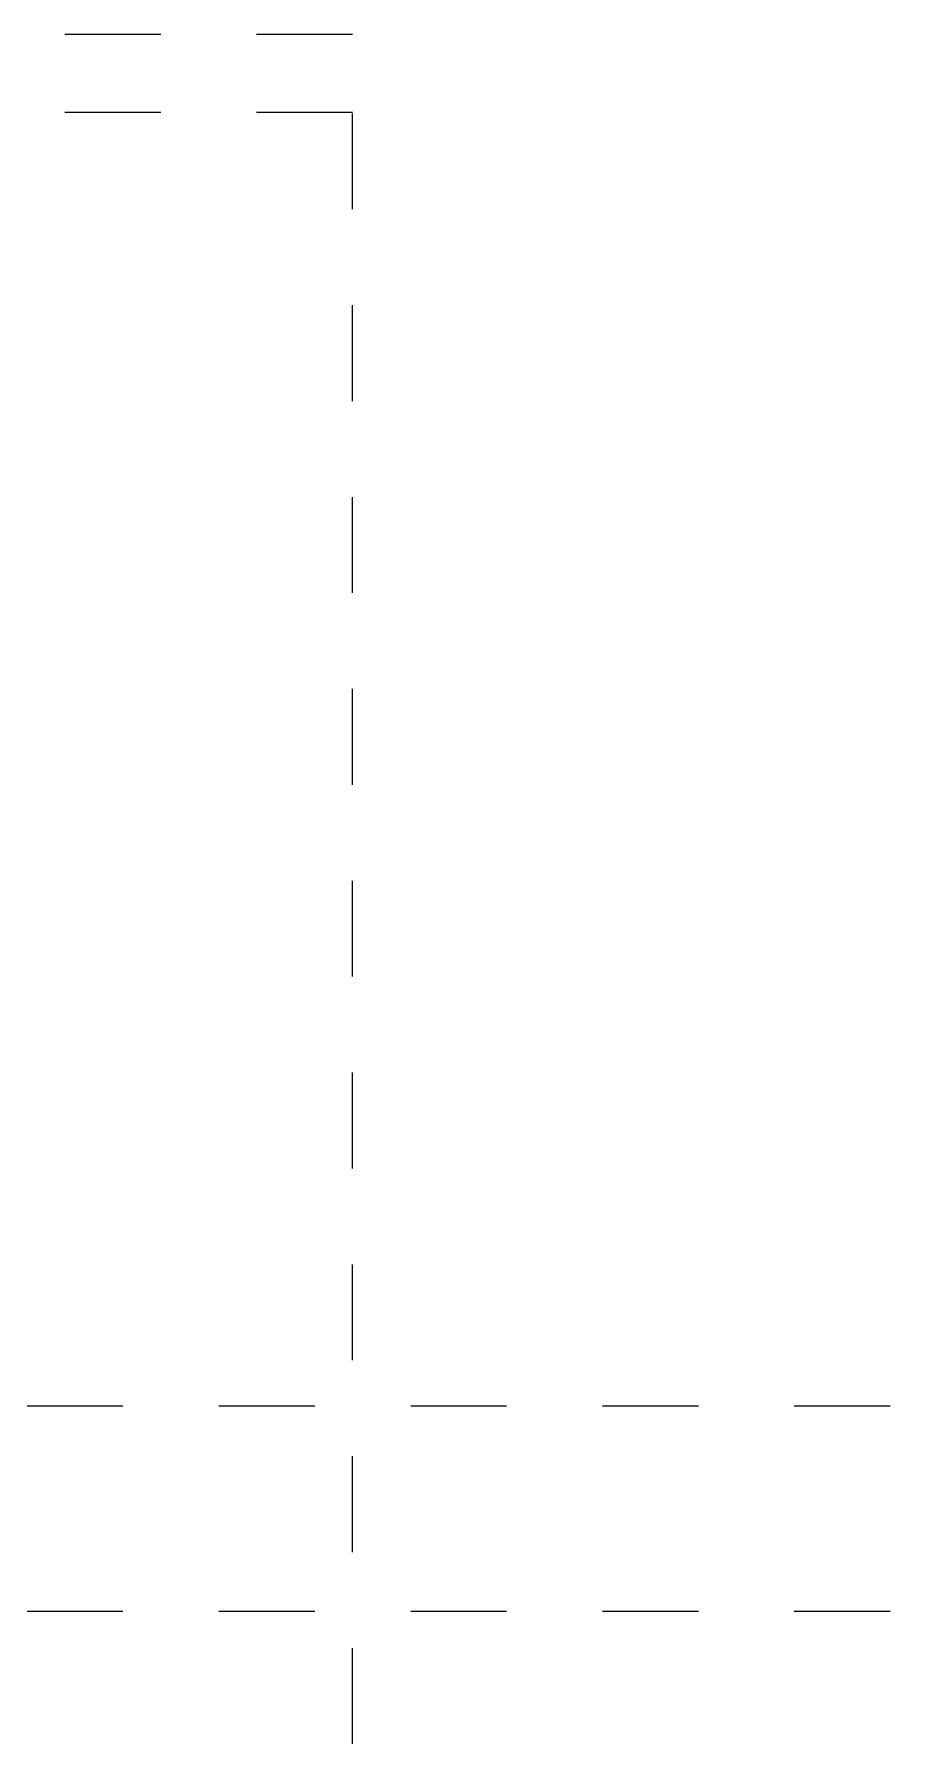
# Model space of a CAD drawing. Header units: millimetres. Extents: x 1147 to 12155, y -6137 to -4403.
# Drawn here: x 3310.24 to 3324.98, y -5253.88 to -5224.61 of the extents above; entities that cross this region are included whole.
import ezdxf

# ---------------------------------------------------------------- set-up
doc = ezdxf.new("R2010")
doc.units = ezdxf.units.MM
doc.header["$LTSCALE"] = 16.335
doc.linetypes.add('HIDDEN', pattern=[0.2, 0.1, -0.1])
doc.layers.add('DEFAULT_2', color=8, linetype='HIDDEN')

msp = doc.modelspace()

# ---------------------------------------------------------------- linework, layer by layer
at = {"layer": 'DEFAULT_2', "color": 8, "linetype": 'HIDDEN'}
for p, q in [((3315.656, -5224.612), (3268.086, -5224.612)), ((3315.656, -5292.931), (3315.656, -5224.612)), ((3315.656, -5225.94), (3299.539, -5225.94)), ((3377.086, -5247.972), (3305.572, -5247.972)), ((3377.086, -5251.472), (3305.572, -5251.472))]:
    msp.add_line(p, q, dxfattribs=at)

doc.saveas('drawing.dxf')
